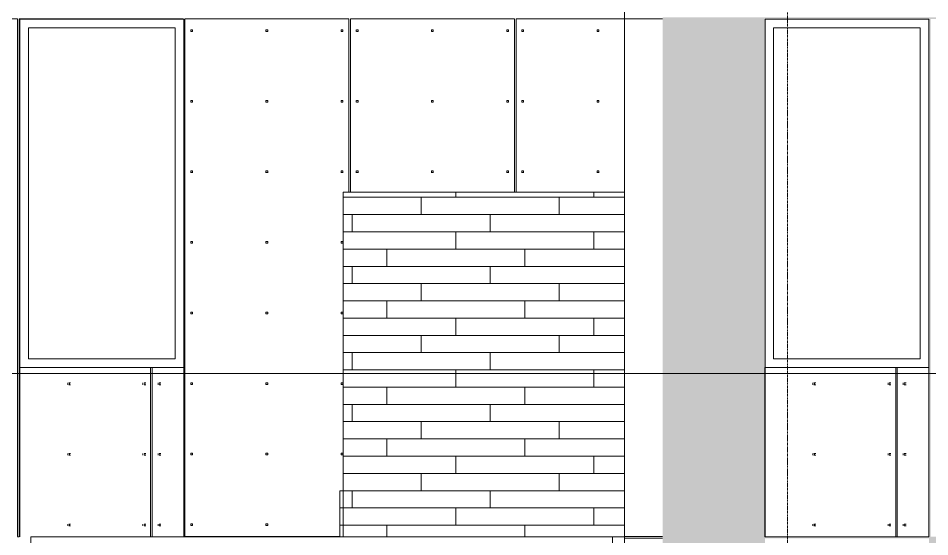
# Model space of a CAD drawing. Header units: inches. Extents: x -4169 to 1631, y -238 to 585.
# Drawn here: x 132.2 to 343.6, y 230.1 to 350.3 of the extents above; entities that cross this region are included whole.
import ezdxf

# ---------------------------------------------------------------- set-up
doc = ezdxf.new("R2010")
doc.units = ezdxf.units.IN
doc.header["$MEASUREMENT"] = 0
doc.linetypes.add('Grid Line 1_2_', pattern=[0.875, 0.5, -0.125, 0.125, -0.125])
for name, color, linetype, lineweight in [('0-5', 10, 'Continuous', 5), ('A-FLOR-LEVL-1', 51, 'Grid Line 1_2_', 9), ('A-GLAZ', 151, 'Continuous', 13), ('A-GLAZ-1', 151, 'Continuous', 9), ('A-GLAZ-CWMG', 51, 'Continuous', 9), ('A-WALL', 113, 'Continuous', 13), ('A-WALL-PATT-1', 111, 'Continuous', 9), ('S-GRID-1', 1, 'Grid Line 1_2_', 9)]:
    doc.layers.add(name, color=color, linetype=linetype, lineweight=lineweight)
pattern_1 = [(0, (1151.51, 112.3), (-38.4, 120.375), [0.392, -38.007]), (0, (1151.51, 112.7), (-38.4, 120.375), [0.392, -38.007]), (0, (1151.51, 128.66), (-38.4, 120.375), [0.392, -38.007]), (0, (1151.51, 129.05), (-38.4, 120.375), [0.392, -38.007]), (0, (1151.51, 145.02), (-38.4, 120.375), [0.392, -38.007]), (0, (1151.51, 145.41), (-38.4, 120.375), [0.392, -38.007]), (0, (1151.51, 161.38), (-38.4, 120.375), [0.392, -38.007]), (0, (1151.51, 161.77), (-38.4, 120.375), [0.392, -38.007]), (0, (1151.51, 177.73), (-38.4, 120.375), [0.392, -38.007]), (0, (1151.51, 178.12), (-38.4, 120.375), [0.392, -38.007]), (0, (1151.51, 194.09), (-38.4, 120.375), [0.392, -38.007]), (0, (1151.51, 194.48), (-38.4, 120.375), [0.392, -38.007]), (0, (1151.51, 210.45), (-38.4, 120.375), [0.392, -38.007]), (0, (1151.51, 210.84), (-38.4, 120.375), [0.392, -38.007]), (0, (1151.51, 226.8), (-38.4, 120.375), [0.392, -38.007]), (0, (1151.51, 227.2), (-38.4, 120.375), [0.392, -38.007]), (0, (1168.96, 112.3), (-38.4, 120.375), [0.392, -38.007]), (0, (1168.96, 112.7), (-38.4, 120.375), [0.392, -38.007]), (0, (1168.96, 128.66), (-38.4, 120.375), [0.392, -38.007]), (0, (1168.96, 129.05), (-38.4, 120.375), [0.392, -38.007]), (0, (1168.96, 145.02), (-38.4, 120.375), [0.392, -38.007]), (0, (1168.96, 145.41), (-38.4, 120.375), [0.392, -38.007]), (0, (1168.96, 161.38), (-38.4, 120.375), [0.392, -38.007]), (0, (1168.96, 161.77), (-38.4, 120.375), [0.392, -38.007]), (0, (1168.96, 177.73), (-38.4, 120.375), [0.392, -38.007]), (0, (1168.96, 178.12), (-38.4, 120.375), [0.392, -38.007]), (0, (1168.96, 194.09), (-38.4, 120.375), [0.392, -38.007]), (0, (1168.96, 194.48), (-38.4, 120.375), [0.392, -38.007]), (0, (1168.96, 210.45), (-38.4, 120.375), [0.392, -38.007]), (0, (1168.96, 210.84), (-38.4, 120.375), [0.392, -38.007]), (0, (1168.96, 226.8), (-38.4, 120.375), [0.392, -38.007]), (0, (1168.96, 227.2), (-38.4, 120.375), [0.392, -38.007]), (0, (1186.41, 112.3), (-38.4, 120.375), [0.392, -38.007]), (0, (1186.41, 112.7), (-38.4, 120.375), [0.392, -38.007]), (0, (1186.41, 128.66), (-38.4, 120.375), [0.392, -38.007]), (0, (1186.41, 129.05), (-38.4, 120.375), [0.392, -38.007]), (0, (1186.41, 145.02), (-38.4, 120.375), [0.392, -38.007]), (0, (1186.41, 145.41), (-38.4, 120.375), [0.392, -38.007]), (0, (1186.41, 161.38), (-38.4, 120.375), [0.392, -38.007]), (0, (1186.41, 161.77), (-38.4, 120.375), [0.392, -38.007]), (0, (1186.41, 177.73), (-38.4, 120.375), [0.392, -38.007]), (0, (1186.41, 178.12), (-38.4, 120.375), [0.392, -38.007]), (0, (1186.41, 194.09), (-38.4, 120.375), [0.392, -38.007]), (0, (1186.41, 194.48), (-38.4, 120.375), [0.392, -38.007]), (0, (1186.41, 210.45), (-38.4, 120.375), [0.392, -38.007]), (0, (1186.41, 210.84), (-38.4, 120.375), [0.392, -38.007]), (0, (1186.41, 226.8), (-38.4, 120.375), [0.392, -38.007]), (0, (1186.41, 227.2), (-38.4, 120.375), [0.392, -38.007]), (90, (1149.768, 109.75), (-38.4, 2e-15), [120, -0.375]), (90, (1150.143, 109.75), (-38.4, 2e-15), [120, -0.375]), (90, (1151.51, 112.304), (-38.4, 2e-15), [0.392, -119.982]), (90, (1151.51, 128.66), (-38.4, 2e-15), [0.392, -119.982]), (90, (1151.51, 145.018), (-38.4, 2e-15), [0.392, -119.982]), (90, (1151.51, 161.375), (-38.4, 2e-15), [0.392, -119.982]), (90, (1151.51, 177.732), (-38.4, 2e-15), [0.392, -119.982]), (90, (1151.51, 194.09), (-38.4, 2e-15), [0.392, -119.982]), (90, (1151.51, 210.447), (-38.4, 2e-15), [0.392, -119.982]), (90, (1151.51, 226.804), (-38.4, 2e-15), [0.392, -119.982]), (90, (1151.9, 112.304), (-38.4, 2e-15), [0.392, -119.982]), (90, (1151.9, 128.66), (-38.4, 2e-15), [0.392, -119.982]), (90, (1151.9, 145.018), (-38.4, 2e-15), [0.392, -119.982]), (90, (1151.9, 161.375), (-38.4, 2e-15), [0.392, -119.982]), (90, (1151.9, 177.732), (-38.4, 2e-15), [0.392, -119.982]), (90, (1151.9, 194.09), (-38.4, 2e-15), [0.392, -119.982]), (90, (1151.9, 210.447), (-38.4, 2e-15), [0.392, -119.982]), (90, (1151.9, 226.804), (-38.4, 2e-15), [0.392, -119.982]), (90, (1168.96, 112.304), (-38.4, 2e-15), [0.392, -119.982]), (90, (1168.96, 128.66), (-38.4, 2e-15), [0.392, -119.982]), (90, (1168.96, 145.018), (-38.4, 2e-15), [0.392, -119.982]), (90, (1168.96, 161.375), (-38.4, 2e-15), [0.392, -119.982]), (90, (1168.96, 177.732), (-38.4, 2e-15), [0.392, -119.982]), (90, (1168.96, 194.09), (-38.4, 2e-15), [0.392, -119.982]), (90, (1168.96, 210.447), (-38.4, 2e-15), [0.392, -119.982]), (90, (1168.96, 226.804), (-38.4, 2e-15), [0.392, -119.982]), (90, (1169.35, 112.304), (-38.4, 2e-15), [0.392, -119.982]), (90, (1169.35, 128.66), (-38.4, 2e-15), [0.392, -119.982]), (90, (1169.35, 145.018), (-38.4, 2e-15), [0.392, -119.982]), (90, (1169.35, 161.375), (-38.4, 2e-15), [0.392, -119.982]), (90, (1169.35, 177.732), (-38.4, 2e-15), [0.392, -119.982]), (90, (1169.35, 194.09), (-38.4, 2e-15), [0.392, -119.982]), (90, (1169.35, 210.447), (-38.4, 2e-15), [0.392, -119.982]), (90, (1169.35, 226.804), (-38.4, 2e-15), [0.392, -119.982]), (90, (1186.41, 112.304), (-38.4, 2e-15), [0.392, -119.982]), (90, (1186.41, 128.66), (-38.4, 2e-15), [0.392, -119.982]), (90, (1186.41, 145.018), (-38.4, 2e-15), [0.392, -119.982]), (90, (1186.41, 161.375), (-38.4, 2e-15), [0.392, -119.982]), (90, (1186.41, 177.732), (-38.4, 2e-15), [0.392, -119.982]), (90, (1186.41, 194.09), (-38.4, 2e-15), [0.392, -119.982]), (90, (1186.41, 210.447), (-38.4, 2e-15), [0.392, -119.982]), (90, (1186.41, 226.804), (-38.4, 2e-15), [0.392, -119.982]), (90, (1186.8, 112.304), (-38.4, 2e-15), [0.392, -119.982]), (90, (1186.8, 128.66), (-38.4, 2e-15), [0.392, -119.982]), (90, (1186.8, 145.018), (-38.4, 2e-15), [0.392, -119.982]), (90, (1186.8, 161.375), (-38.4, 2e-15), [0.392, -119.982]), (90, (1186.8, 177.732), (-38.4, 2e-15), [0.392, -119.982]), (90, (1186.8, 194.09), (-38.4, 2e-15), [0.392, -119.982]), (90, (1186.8, 210.447), (-38.4, 2e-15), [0.392, -119.982]), (90, (1186.8, 226.804), (-38.4, 2e-15), [0.392, -119.982]), (180, (1188.17, 109.38), (-38.4, 120.375), [38.025, -0.375]), (180, (1188.17, 109.75), (-38.4, 120.375), [38.025, -0.375])]

# ---------------------------------------------------------------- blocks, each defined once
blk = doc.blocks.new('CTR - 2nd Phase_rvt-2-BUILDING ELEVATION - SOUTH')
at = {"layer": 'A-FLOR-LEVL-1'}
blk.add_line((9609.49, 268), (12558.48, 268), dxfattribs=at)
blk = doc.blocks.new('CTR - 1st Phase - Common Walls_rvt-2-BUILDING ELEVATION - SOUTH')
at = {"layer": 'A-FLOR-LEVL-1'}
blk.add_line((9609.49, 268), (12558.48, 268), dxfattribs=at)
blk = doc.blocks.new('_THE_ WINDOW _ DOOR - Window - 3rd Floor-2113392-BUILDING ELEVATION - SOUTH')
at = {"layer": 'A-GLAZ-1'}
h = blk.add_hatch(dxfattribs=at)
h.set_pattern_fill('FP_48', color=256, style=0, pattern_type=2)
h.set_pattern_definition([(0, (10359.74, 287.55), (-38.4, 120.38), [0.392, -38.007]), (0, (10359.74, 287.95), (-38.4, 120.38), [0.392, -38.007]), (0, (10359.74, 303.91), (-38.4, 120.38), [0.392, -38.007]), (0, (10359.74, 304.3), (-38.4, 120.38), [0.392, -38.007]), (0, (10359.74, 320.27), (-38.4, 120.38), [0.392, -38.007]), (0, (10359.74, 320.66), (-38.4, 120.38), [0.392, -38.007]), (0, (10359.74, 336.62), (-38.4, 120.38), [0.392, -38.007]), (0, (10359.74, 337.02), (-38.4, 120.38), [0.392, -38.007]), (0, (10359.74, 352.98), (-38.4, 120.38), [0.392, -38.007]), (0, (10359.74, 353.38), (-38.4, 120.38), [0.392, -38.007]), (0, (10359.74, 369.34), (-38.4, 120.38), [0.392, -38.007]), (0, (10359.74, 369.73), (-38.4, 120.375), [0.392, -38.007]), (0, (10359.74, 385.7), (-38.4, 120.375), [0.392, -38.007]), (0, (10359.74, 386.09), (-38.4, 120.375), [0.392, -38.007]), (0, (10359.74, 402.05), (-38.4, 120.375), [0.392, -38.007]), (0, (10359.74, 402.45), (-38.4, 120.375), [0.392, -38.007]), (0, (10377.19, 287.55), (-38.4, 120.38), [0.392, -38.007]), (0, (10377.19, 287.95), (-38.4, 120.38), [0.392, -38.007]), (0, (10377.19, 303.91), (-38.4, 120.38), [0.392, -38.007]), (0, (10377.19, 304.3), (-38.4, 120.38), [0.392, -38.007]), (0, (10377.19, 320.27), (-38.4, 120.38), [0.392, -38.007]), (0, (10377.19, 320.66), (-38.4, 120.38), [0.392, -38.007]), (0, (10377.19, 336.62), (-38.4, 120.38), [0.392, -38.007]), (0, (10377.19, 337.02), (-38.4, 120.38), [0.392, -38.007]), (0, (10377.19, 352.98), (-38.4, 120.38), [0.392, -38.007]), (0, (10377.19, 353.38), (-38.4, 120.38), [0.392, -38.007]), (0, (10377.19, 369.34), (-38.4, 120.375), [0.392, -38.007]), (0, (10377.19, 369.73), (-38.4, 120.375), [0.392, -38.007]), (0, (10377.19, 385.7), (-38.4, 120.375), [0.392, -38.007]), (0, (10377.19, 386.09), (-38.4, 120.375), [0.392, -38.007]), (0, (10377.19, 402.05), (-38.4, 120.375), [0.392, -38.007]), (0, (10377.19, 402.45), (-38.4, 120.375), [0.392, -38.007]), (0, (10394.64, 287.55), (-38.4, 120.38), [0.392, -38.007]), (0, (10394.64, 287.95), (-38.4, 120.38), [0.392, -38.007]), (0, (10394.64, 303.91), (-38.4, 120.38), [0.392, -38.007]), (0, (10394.64, 304.3), (-38.4, 120.38), [0.392, -38.007]), (0, (10394.64, 320.27), (-38.4, 120.38), [0.392, -38.007]), (0, (10394.64, 320.66), (-38.4, 120.38), [0.392, -38.007]), (0, (10394.64, 336.62), (-38.4, 120.38), [0.392, -38.007]), (0, (10394.64, 337.02), (-38.4, 120.38), [0.392, -38.007]), (0, (10394.64, 352.98), (-38.4, 120.38), [0.392, -38.007]), (0, (10394.64, 353.38), (-38.4, 120.38), [0.392, -38.007]), (0, (10394.64, 369.34), (-38.4, 120.375), [0.392, -38.007]), (0, (10394.64, 369.73), (-38.4, 120.375), [0.392, -38.007]), (0, (10394.64, 385.7), (-38.4, 120.375), [0.392, -38.007]), (0, (10394.64, 386.09), (-38.4, 120.375), [0.392, -38.007]), (0, (10394.64, 402.05), (-38.4, 120.375), [0.392, -38.007]), (0, (10394.64, 402.45), (-38.4, 120.375), [0.392, -38.007]), (90, (10358.002, 285), (-38.4, 2e-15), [120, -0.375]), (90, (10358.377, 285), (-38.4, 2e-15), [120, -0.375]), (90, (10359.743, 287.554), (-38.4, 2e-15), [0.392, -119.982]), (90, (10359.743, 303.91), (-38.4, 2e-15), [0.392, -119.982]), (90, (10359.743, 320.268), (-38.4, 2e-15), [0.392, -119.982]), (90, (10359.743, 336.625), (-38.4, 2e-15), [0.392, -119.982]), (90, (10359.743, 352.982), (-38.4, 2e-15), [0.392, -119.982]), (90, (10359.743, 369.34), (-38.4, 2e-15), [0.392, -119.982]), (90, (10359.743, 385.697), (-38.4, 2e-15), [0.392, -119.982]), (90, (10359.743, 402.054), (-38.4, 2e-15), [0.392, -119.982]), (90, (10360.136, 287.554), (-38.4, 2e-15), [0.392, -119.982]), (90, (10360.136, 303.91), (-38.4, 2e-15), [0.392, -119.982]), (90, (10360.136, 320.268), (-38.4, 2e-15), [0.392, -119.982]), (90, (10360.136, 336.625), (-38.4, 2e-15), [0.392, -119.982]), (90, (10360.136, 352.982), (-38.4, 2e-15), [0.392, -119.982]), (90, (10360.136, 369.34), (-38.4, 2e-15), [0.392, -119.982]), (90, (10360.136, 385.697), (-38.4, 2e-15), [0.392, -119.982]), (90, (10360.136, 402.054), (-38.4, 2e-15), [0.392, -119.982]), (90, (10377.193, 287.554), (-38.4, 2e-15), [0.392, -119.982]), (90, (10377.193, 303.91), (-38.4, 2e-15), [0.392, -119.982]), (90, (10377.193, 320.268), (-38.4, 2e-15), [0.392, -119.982]), (90, (10377.193, 336.625), (-38.4, 2e-15), [0.392, -119.982]), (90, (10377.193, 352.982), (-38.4, 2e-15), [0.392, -119.982]), (90, (10377.193, 369.34), (-38.4, 2e-15), [0.392, -119.982]), (90, (10377.193, 385.697), (-38.4, 2e-15), [0.392, -119.982]), (90, (10377.193, 402.054), (-38.4, 2e-15), [0.392, -119.982]), (90, (10377.586, 287.554), (-38.4, 2e-15), [0.392, -119.982]), (90, (10377.586, 303.91), (-38.4, 2e-15), [0.392, -119.982]), (90, (10377.586, 320.268), (-38.4, 2e-15), [0.392, -119.982]), (90, (10377.586, 336.625), (-38.4, 2e-15), [0.392, -119.982]), (90, (10377.586, 352.982), (-38.4, 2e-15), [0.392, -119.982]), (90, (10377.586, 369.34), (-38.4, 2e-15), [0.392, -119.982]), (90, (10377.586, 385.697), (-38.4, 2e-15), [0.392, -119.982]), (90, (10377.586, 402.054), (-38.4, 2e-15), [0.392, -119.982]), (90, (10394.643, 287.554), (-38.4, 2e-15), [0.392, -119.982]), (90, (10394.643, 303.91), (-38.4, 2e-15), [0.392, -119.982]), (90, (10394.643, 320.268), (-38.4, 2e-15), [0.392, -119.982]), (90, (10394.643, 336.625), (-38.4, 2e-15), [0.392, -119.982]), (90, (10394.643, 352.982), (-38.4, 2e-15), [0.392, -119.982]), (90, (10394.643, 369.34), (-38.4, 2e-15), [0.392, -119.982]), (90, (10394.643, 385.697), (-38.4, 2e-15), [0.392, -119.982]), (90, (10394.643, 402.054), (-38.4, 2e-15), [0.392, -119.982]), (90, (10395.036, 287.554), (-38.4, 2e-15), [0.392, -119.982]), (90, (10395.036, 303.91), (-38.4, 2e-15), [0.392, -119.982]), (90, (10395.036, 320.268), (-38.4, 2e-15), [0.392, -119.982]), (90, (10395.036, 336.625), (-38.4, 2e-15), [0.392, -119.982]), (90, (10395.036, 352.982), (-38.4, 2e-15), [0.392, -119.982]), (90, (10395.036, 369.34), (-38.4, 2e-15), [0.392, -119.982]), (90, (10395.036, 385.697), (-38.4, 2e-15), [0.392, -119.982]), (90, (10395.036, 402.054), (-38.4, 2e-15), [0.392, -119.982]), (180, (10396.4, 284.62), (-38.4, 120.38), [38.025, -0.375]), (180, (10396.4, 285), (-38.4, 120.38), [38.025, -0.375])])
h.paths.add_polyline_path([(10358, 230.12), (10358, 269.37), (10319.98, 269.37), (10319.98, 230.12), (10356, 230.12)], flags=0)
at = {"layer": 'A-GLAZ'}
for p, q in [((10358, 350.12), (10319.98, 350.12)), ((10319.98, 350.12), (10319.98, 269.37)), ((10358, 269.37), (10358, 350.12)), ((10321.98, 271.37), (10321.98, 348.12)), ((10321.98, 348.12), (10356, 348.12)), ((10356, 348.12), (10356, 271.37)), ((10356, 271.37), (10321.98, 271.37)), ((10319.98, 269.37), (10358, 269.37)), ((10319.98, 269.37), (10319.98, 230.12)), ((10358, 230.12), (10358, 269.37)), ((10319.98, 230.12), (10358, 230.12))]:
    blk.add_line(p, q, dxfattribs=at)
blk = doc.blocks.new('_THE_ WINDOW _ DOOR - Window - 3rd Floor-V17-BUILDING ELEVATION - SOUTH')
at = {"layer": 'A-GLAZ-1'}
h = blk.add_hatch(dxfattribs=at)
h.set_pattern_fill('FP_52', color=256, style=0, pattern_type=2)
h.set_pattern_definition([(0, (11146.94, 287.55), (-38.4, 120.38), [0.392, -38.007]), (0, (11146.94, 287.95), (-38.4, 120.38), [0.392, -38.007]), (0, (11146.94, 303.91), (-38.4, 120.38), [0.392, -38.007]), (0, (11146.94, 304.3), (-38.4, 120.38), [0.392, -38.007]), (0, (11146.94, 320.27), (-38.4, 120.38), [0.392, -38.007]), (0, (11146.94, 320.66), (-38.4, 120.38), [0.392, -38.007]), (0, (11146.94, 336.62), (-38.4, 120.38), [0.392, -38.007]), (0, (11146.94, 337.02), (-38.4, 120.38), [0.392, -38.007]), (0, (11146.94, 352.98), (-38.4, 120.38), [0.392, -38.007]), (0, (11146.94, 353.38), (-38.4, 120.38), [0.392, -38.007]), (0, (11146.94, 369.34), (-38.4, 120.38), [0.392, -38.007]), (0, (11146.94, 369.73), (-38.4, 120.375), [0.392, -38.007]), (0, (11146.94, 385.7), (-38.4, 120.375), [0.392, -38.007]), (0, (11146.94, 386.09), (-38.4, 120.375), [0.392, -38.007]), (0, (11146.94, 402.05), (-38.4, 120.375), [0.392, -38.007]), (0, (11146.94, 402.45), (-38.4, 120.375), [0.392, -38.007]), (0, (11164.39, 287.55), (-38.4, 120.38), [0.392, -38.007]), (0, (11164.39, 287.95), (-38.4, 120.38), [0.392, -38.007]), (0, (11164.39, 303.91), (-38.4, 120.38), [0.392, -38.007]), (0, (11164.39, 304.3), (-38.4, 120.38), [0.392, -38.007]), (0, (11164.39, 320.27), (-38.4, 120.38), [0.392, -38.007]), (0, (11164.39, 320.66), (-38.4, 120.38), [0.392, -38.007]), (0, (11164.39, 336.62), (-38.4, 120.38), [0.392, -38.007]), (0, (11164.39, 337.02), (-38.4, 120.38), [0.392, -38.007]), (0, (11164.39, 352.98), (-38.4, 120.38), [0.392, -38.007]), (0, (11164.39, 353.38), (-38.4, 120.38), [0.392, -38.007]), (0, (11164.39, 369.34), (-38.4, 120.375), [0.392, -38.007]), (0, (11164.39, 369.73), (-38.4, 120.375), [0.392, -38.007]), (0, (11164.39, 385.7), (-38.4, 120.375), [0.392, -38.007]), (0, (11164.39, 386.09), (-38.4, 120.375), [0.392, -38.007]), (0, (11164.39, 402.05), (-38.4, 120.375), [0.392, -38.007]), (0, (11164.39, 402.45), (-38.4, 120.375), [0.392, -38.007]), (0, (11181.84, 287.55), (-38.4, 120.38), [0.392, -38.007]), (0, (11181.84, 287.95), (-38.4, 120.38), [0.392, -38.007]), (0, (11181.84, 303.91), (-38.4, 120.38), [0.392, -38.007]), (0, (11181.84, 304.3), (-38.4, 120.38), [0.392, -38.007]), (0, (11181.84, 320.27), (-38.4, 120.38), [0.392, -38.007]), (0, (11181.84, 320.66), (-38.4, 120.38), [0.392, -38.007]), (0, (11181.84, 336.62), (-38.4, 120.38), [0.392, -38.007]), (0, (11181.84, 337.02), (-38.4, 120.38), [0.392, -38.007]), (0, (11181.84, 352.98), (-38.4, 120.38), [0.392, -38.007]), (0, (11181.84, 353.38), (-38.4, 120.38), [0.392, -38.007]), (0, (11181.84, 369.34), (-38.4, 120.375), [0.392, -38.007]), (0, (11181.84, 369.73), (-38.4, 120.375), [0.392, -38.007]), (0, (11181.84, 385.7), (-38.4, 120.375), [0.392, -38.007]), (0, (11181.84, 386.09), (-38.4, 120.375), [0.392, -38.007]), (0, (11181.84, 402.05), (-38.4, 120.375), [0.392, -38.007]), (0, (11181.84, 402.45), (-38.4, 120.375), [0.392, -38.007]), (90, (11145.202, 285), (-38.4, 2e-15), [120, -0.375]), (90, (11145.577, 285), (-38.4, 2e-15), [120, -0.375]), (90, (11146.943, 287.554), (-38.4, 2e-15), [0.392, -119.982]), (90, (11146.943, 303.91), (-38.4, 2e-15), [0.392, -119.982]), (90, (11146.943, 320.268), (-38.4, 2e-15), [0.392, -119.982]), (90, (11146.943, 336.625), (-38.4, 2e-15), [0.392, -119.982]), (90, (11146.943, 352.982), (-38.4, 2e-15), [0.392, -119.982]), (90, (11146.943, 369.34), (-38.4, 2e-15), [0.392, -119.982]), (90, (11146.943, 385.697), (-38.4, 2e-15), [0.392, -119.982]), (90, (11146.943, 402.054), (-38.4, 2e-15), [0.392, -119.982]), (90, (11147.336, 287.554), (-38.4, 2e-15), [0.392, -119.982]), (90, (11147.336, 303.91), (-38.4, 2e-15), [0.392, -119.982]), (90, (11147.336, 320.268), (-38.4, 2e-15), [0.392, -119.982]), (90, (11147.336, 336.625), (-38.4, 2e-15), [0.392, -119.982]), (90, (11147.336, 352.982), (-38.4, 2e-15), [0.392, -119.982]), (90, (11147.336, 369.34), (-38.4, 2e-15), [0.392, -119.982]), (90, (11147.336, 385.697), (-38.4, 2e-15), [0.392, -119.982]), (90, (11147.336, 402.054), (-38.4, 2e-15), [0.392, -119.982]), (90, (11164.393, 287.554), (-38.4, 2e-15), [0.392, -119.982]), (90, (11164.393, 303.91), (-38.4, 2e-15), [0.392, -119.982]), (90, (11164.393, 320.268), (-38.4, 2e-15), [0.392, -119.982]), (90, (11164.393, 336.625), (-38.4, 2e-15), [0.392, -119.982]), (90, (11164.393, 352.982), (-38.4, 2e-15), [0.392, -119.982]), (90, (11164.393, 369.34), (-38.4, 2e-15), [0.392, -119.982]), (90, (11164.393, 385.697), (-38.4, 2e-15), [0.392, -119.982]), (90, (11164.393, 402.054), (-38.4, 2e-15), [0.392, -119.982]), (90, (11164.786, 287.554), (-38.4, 2e-15), [0.392, -119.982]), (90, (11164.786, 303.91), (-38.4, 2e-15), [0.392, -119.982]), (90, (11164.786, 320.268), (-38.4, 2e-15), [0.392, -119.982]), (90, (11164.786, 336.625), (-38.4, 2e-15), [0.392, -119.982]), (90, (11164.786, 352.982), (-38.4, 2e-15), [0.392, -119.982]), (90, (11164.786, 369.34), (-38.4, 2e-15), [0.392, -119.982]), (90, (11164.786, 385.697), (-38.4, 2e-15), [0.392, -119.982]), (90, (11164.786, 402.054), (-38.4, 2e-15), [0.392, -119.982]), (90, (11181.843, 287.554), (-38.4, 2e-15), [0.392, -119.982]), (90, (11181.843, 303.91), (-38.4, 2e-15), [0.392, -119.982]), (90, (11181.843, 320.268), (-38.4, 2e-15), [0.392, -119.982]), (90, (11181.843, 336.625), (-38.4, 2e-15), [0.392, -119.982]), (90, (11181.843, 352.982), (-38.4, 2e-15), [0.392, -119.982]), (90, (11181.843, 369.34), (-38.4, 2e-15), [0.392, -119.982]), (90, (11181.843, 385.697), (-38.4, 2e-15), [0.392, -119.982]), (90, (11181.843, 402.054), (-38.4, 2e-15), [0.392, -119.982]), (90, (11182.236, 287.554), (-38.4, 2e-15), [0.392, -119.982]), (90, (11182.236, 303.91), (-38.4, 2e-15), [0.392, -119.982]), (90, (11182.236, 320.268), (-38.4, 2e-15), [0.392, -119.982]), (90, (11182.236, 336.625), (-38.4, 2e-15), [0.392, -119.982]), (90, (11182.236, 352.982), (-38.4, 2e-15), [0.392, -119.982]), (90, (11182.236, 369.34), (-38.4, 2e-15), [0.392, -119.982]), (90, (11182.236, 385.697), (-38.4, 2e-15), [0.392, -119.982]), (90, (11182.236, 402.054), (-38.4, 2e-15), [0.392, -119.982]), (180, (11183.6, 284.62), (-38.4, 120.38), [38.025, -0.375]), (180, (11183.6, 285), (-38.4, 120.38), [38.025, -0.375])])
h.paths.add_polyline_path([(11109.74, 230.12), (11145.2, 230.12), (11145.2, 269.37), (11107.18, 269.37), (11107.18, 230.12), (11109.18, 230.12)], flags=0)
at = {"layer": 'A-GLAZ'}
for p, q in [((11145.2, 350.12), (11107.18, 350.12)), ((11107.18, 350.12), (11107.18, 269.37)), ((11145.2, 269.37), (11145.2, 350.12)), ((11109.18, 271.37), (11109.18, 348.12)), ((11109.18, 348.12), (11143.2, 348.12)), ((11143.2, 348.12), (11143.2, 271.37)), ((11143.2, 271.37), (11109.18, 271.37)), ((11107.18, 269.37), (11145.2, 269.37)), ((11107.18, 269.37), (11107.18, 230.12)), ((11145.2, 230.12), (11145.2, 269.37))]:
    blk.add_line(p, q, dxfattribs=at)
blk = doc.blocks.new('Rectangular Mullion - Profile_Polycarbonate_Upper and left-1872806-BUILDING ELEVATION - SOUTH')
at = {"layer": 'A-GLAZ-CWMG'}
for p, q in [((11109.74, 227.37), (11109.74, 230.12)), ((11109.74, 230.12), (11181.39, 230.12)), ((11244.64, 230.12), (11244.64, 227.37)), ((11244.64, 227.37), (11109.74, 227.37))]:
    blk.add_line(p, q, dxfattribs=at)
blk = doc.blocks.new('Rectangular Mullion - Profile_Polycarbonate_right-1819447-BUILDING ELEVATION - SOUTH')
at = {"layer": 'A-GLAZ-CWMG'}
blk.add_line((11244.64, 178), (11244.64, 230.12), dxfattribs=at)

msp = doc.modelspace()

# ---------------------------------------------------------------- hatches: boundary and pattern name
at = {"layer": 'A-WALL-PATT-1'}
h = msp.add_hatch(dxfattribs=at)
h.set_pattern_fill('FP_34', color=256, style=0, pattern_type=2)
h.set_pattern_definition([(0, (287.32, 112.3), (-38.4, 120.375), [0.392, -38.007]), (0, (287.32, 112.7), (-38.4, 120.375), [0.392, -38.007]), (0, (287.32, 128.66), (-38.4, 120.375), [0.392, -38.007]), (0, (287.32, 129.05), (-38.4, 120.375), [0.392, -38.007]), (0, (287.32, 145.02), (-38.4, 120.375), [0.392, -38.007]), (0, (287.32, 145.41), (-38.4, 120.375), [0.392, -38.007]), (0, (287.32, 161.38), (-38.4, 120.375), [0.392, -38.007]), (0, (287.32, 161.77), (-38.4, 120.375), [0.392, -38.007]), (0, (287.32, 177.73), (-38.4, 120.375), [0.392, -38.007]), (0, (287.32, 178.12), (-38.4, 120.375), [0.392, -38.007]), (0, (287.32, 194.09), (-38.4, 120.375), [0.392, -38.007]), (0, (287.32, 194.48), (-38.4, 120.375), [0.392, -38.007]), (0, (287.32, 210.45), (-38.4, 120.375), [0.392, -38.007]), (0, (287.32, 210.84), (-38.4, 120.375), [0.392, -38.007]), (0, (287.32, 226.8), (-38.4, 120.375), [0.392, -38.007]), (0, (287.32, 227.2), (-38.4, 120.375), [0.392, -38.007]), (0, (304.77, 112.3), (-38.4, 120.375), [0.392, -38.007]), (0, (304.77, 112.7), (-38.4, 120.375), [0.392, -38.007]), (0, (304.77, 128.66), (-38.4, 120.375), [0.392, -38.007]), (0, (304.77, 129.05), (-38.4, 120.375), [0.392, -38.007]), (0, (304.77, 145.02), (-38.4, 120.375), [0.392, -38.007]), (0, (304.77, 145.41), (-38.4, 120.375), [0.392, -38.007]), (0, (304.77, 161.38), (-38.4, 120.375), [0.392, -38.007]), (0, (304.77, 161.77), (-38.4, 120.375), [0.392, -38.007]), (0, (304.77, 177.73), (-38.4, 120.375), [0.392, -38.007]), (0, (304.77, 178.12), (-38.4, 120.375), [0.392, -38.007]), (0, (304.77, 194.09), (-38.4, 120.375), [0.392, -38.007]), (0, (304.77, 194.48), (-38.4, 120.375), [0.392, -38.007]), (0, (304.77, 210.45), (-38.4, 120.375), [0.392, -38.007]), (0, (304.77, 210.84), (-38.4, 120.375), [0.392, -38.007]), (0, (304.77, 226.8), (-38.4, 120.375), [0.392, -38.007]), (0, (304.77, 227.2), (-38.4, 120.375), [0.392, -38.007]), (0, (322.22, 112.3), (-38.4, 120.375), [0.392, -38.007]), (0, (322.22, 112.7), (-38.4, 120.375), [0.392, -38.007]), (0, (322.22, 128.66), (-38.4, 120.375), [0.392, -38.007]), (0, (322.22, 129.05), (-38.4, 120.375), [0.392, -38.007]), (0, (322.22, 145.02), (-38.4, 120.375), [0.392, -38.007]), (0, (322.22, 145.41), (-38.4, 120.375), [0.392, -38.007]), (0, (322.22, 161.38), (-38.4, 120.375), [0.392, -38.007]), (0, (322.22, 161.77), (-38.4, 120.375), [0.392, -38.007]), (0, (322.22, 177.73), (-38.4, 120.375), [0.392, -38.007]), (0, (322.22, 178.12), (-38.4, 120.375), [0.392, -38.007]), (0, (322.22, 194.09), (-38.4, 120.375), [0.392, -38.007]), (0, (322.22, 194.48), (-38.4, 120.375), [0.392, -38.007]), (0, (322.22, 210.45), (-38.4, 120.375), [0.392, -38.007]), (0, (322.22, 210.84), (-38.4, 120.375), [0.392, -38.007]), (0, (322.22, 226.8), (-38.4, 120.375), [0.392, -38.007]), (0, (322.22, 227.2), (-38.4, 120.375), [0.392, -38.007]), (90, (285.58, 109.75), (-38.4, 2e-15), [120, -0.375]), (90, (285.955, 109.75), (-38.4, 2e-15), [120, -0.375]), (90, (287.32, 112.304), (-38.4, 2e-15), [0.392, -119.982]), (90, (287.32, 128.66), (-38.4, 2e-15), [0.392, -119.982]), (90, (287.32, 145.018), (-38.4, 2e-15), [0.392, -119.982]), (90, (287.32, 161.375), (-38.4, 2e-15), [0.392, -119.982]), (90, (287.32, 177.732), (-38.4, 2e-15), [0.392, -119.982]), (90, (287.32, 194.09), (-38.4, 2e-15), [0.392, -119.982]), (90, (287.32, 210.447), (-38.4, 2e-15), [0.392, -119.982]), (90, (287.32, 226.804), (-38.4, 2e-15), [0.392, -119.982]), (90, (287.714, 112.304), (-38.4, 2e-15), [0.392, -119.982]), (90, (287.714, 128.66), (-38.4, 2e-15), [0.392, -119.982]), (90, (287.714, 145.018), (-38.4, 2e-15), [0.392, -119.982]), (90, (287.714, 161.375), (-38.4, 2e-15), [0.392, -119.982]), (90, (287.714, 177.732), (-38.4, 2e-15), [0.392, -119.982]), (90, (287.714, 194.09), (-38.4, 2e-15), [0.392, -119.982]), (90, (287.714, 210.447), (-38.4, 2e-15), [0.392, -119.982]), (90, (287.714, 226.804), (-38.4, 2e-15), [0.392, -119.982]), (90, (304.77, 112.304), (-38.4, 2e-15), [0.392, -119.982]), (90, (304.77, 128.66), (-38.4, 2e-15), [0.392, -119.982]), (90, (304.77, 145.018), (-38.4, 2e-15), [0.392, -119.982]), (90, (304.77, 161.375), (-38.4, 2e-15), [0.392, -119.982]), (90, (304.77, 177.732), (-38.4, 2e-15), [0.392, -119.982]), (90, (304.77, 194.09), (-38.4, 2e-15), [0.392, -119.982]), (90, (304.77, 210.447), (-38.4, 2e-15), [0.392, -119.982]), (90, (304.77, 226.804), (-38.4, 2e-15), [0.392, -119.982]), (90, (305.164, 112.304), (-38.4, 2e-15), [0.392, -119.982]), (90, (305.164, 128.66), (-38.4, 2e-15), [0.392, -119.982]), (90, (305.164, 145.018), (-38.4, 2e-15), [0.392, -119.982]), (90, (305.164, 161.375), (-38.4, 2e-15), [0.392, -119.982]), (90, (305.164, 177.732), (-38.4, 2e-15), [0.392, -119.982]), (90, (305.164, 194.09), (-38.4, 2e-15), [0.392, -119.982]), (90, (305.164, 210.447), (-38.4, 2e-15), [0.392, -119.982]), (90, (305.164, 226.804), (-38.4, 2e-15), [0.392, -119.982]), (90, (322.22, 112.304), (-38.4, 2e-15), [0.392, -119.982]), (90, (322.22, 128.66), (-38.4, 2e-15), [0.392, -119.982]), (90, (322.22, 145.018), (-38.4, 2e-15), [0.392, -119.982]), (90, (322.22, 161.375), (-38.4, 2e-15), [0.392, -119.982]), (90, (322.22, 177.732), (-38.4, 2e-15), [0.392, -119.982]), (90, (322.22, 194.09), (-38.4, 2e-15), [0.392, -119.982]), (90, (322.22, 210.447), (-38.4, 2e-15), [0.392, -119.982]), (90, (322.22, 226.804), (-38.4, 2e-15), [0.392, -119.982]), (90, (322.614, 112.304), (-38.4, 2e-15), [0.392, -119.982]), (90, (322.614, 128.66), (-38.4, 2e-15), [0.392, -119.982]), (90, (322.614, 145.018), (-38.4, 2e-15), [0.392, -119.982]), (90, (322.614, 161.375), (-38.4, 2e-15), [0.392, -119.982]), (90, (322.614, 177.732), (-38.4, 2e-15), [0.392, -119.982]), (90, (322.614, 194.09), (-38.4, 2e-15), [0.392, -119.982]), (90, (322.614, 210.447), (-38.4, 2e-15), [0.392, -119.982]), (90, (322.614, 226.804), (-38.4, 2e-15), [0.392, -119.982]), (180, (323.98, 109.38), (-38.4, 120.375), [38.025, -0.375]), (180, (323.98, 109.75), (-38.4, 120.375), [38.025, -0.375])])
h.paths.add_polyline_path([(56.9552, 112), (93.9552, 112), (93.9552, 229.75), (113.1552, 229.75), (113.1552, 230.125), (-123.2448, 230.125), (-123.2448, 229.75), (-122.7448, 229.75), (-122.7448, 178), (-57.2448, 178), (-57.2448, 112), (36.1677, 112)], flags=0)
h.paths.add_polyline_path([(-123.2448, 112), (-123.0573, 112), (-123.0573, 149), (-123.2448, 149), (-123.2448, 137.5203)], flags=0)
h.paths.add_polyline_path([(206.7552, 230.125), (206.7552, 240.75), (207.5052, 240.75), (207.5052, 310), (272.7552, 310), (272.7552, 350.5), (113.1552, 350.5), (113.1552, 350.125), (131.9802, 350.125), (131.9802, 230.125), (132.5427, 230.125), (132.5427, 350.125), (170.5677, 350.125), (170.5677, 230.125), (195.485, 230.125)], flags=0)
h = msp.add_hatch(dxfattribs=at)
h.set_pattern_fill('FP_32', color=256, style=0, pattern_type=2)
h.set_pattern_definition(pattern_1)
h.paths.add_polyline_path([(272.7552, 109.75), (281.6302, 109.75), (281.5958, 350.5), (272.7552, 350.5), (272.7552, 116.9576)], flags=0)
h = msp.add_hatch(dxfattribs=at)
h.set_pattern_fill('FP_32', color=256, style=0, pattern_type=2)
h.set_pattern_definition(pattern_1)
h.paths.add_polyline_path([(305.3427, 109.75), (305.3427, 229.75), (343.3677, 229.75), (343.3677, 109.75), (420.5427, 109.75), (420.5427, 229.75), (458.5677, 229.75), (458.5677, 109.75), (458.9427, 109.75), (458.9427, 229.75), (496.9677, 229.75), (496.9677, 109.75), (535.7427, 109.75), (535.7427, 229.75), (573.7677, 229.75), (573.7677, 109.75), (612.5427, 109.75), (612.5427, 229.75), (650.5677, 229.75), (650.5677, 109.75), (650.9427, 109.75), (650.9427, 229.75), (688.9677, 229.75), (688.9677, 109.75), (727.7427, 109.75), (727.7427, 229.75), (765.7677, 229.75), (765.7677, 109.75), (766.1427, 109.75), (766.1427, 229.75), (804.1677, 229.75), (804.1677, 109.75), (842.9427, 109.75), (842.9427, 229.75), (880.9677, 229.75), (880.9677, 109.75), (919.7427, 109.75), (919.7427, 229.75), (957.7677, 229.75), (957.7677, 109.75), (1034.9427, 109.75), (1034.9427, 229.75), (1072.9677, 229.75), (1072.9677, 109.75), (1073.3427, 109.75), (1073.3427, 229.75), (1111.3677, 229.75), (1111.3677, 109.75), (1135.0802, 109.75), (1135.0802, 230.125), (1034.7552, 230.125), (1034.7552, 350.125), (1135.0802, 350.125), (1135.0802, 350.5), (281.6302, 350.5), (281.6302, 109.75)], flags=0)
h.paths.add_polyline_path([(996.3552, 230.125), (996.3552, 350.125), (1034.3802, 350.125), (1034.3802, 230.125)], flags=0)
h.paths.add_polyline_path([(921.7427, 230.125), (919.7427, 230.125), (919.7427, 350.125), (957.7677, 350.125), (957.7677, 230.125)], flags=0)
h.paths.add_polyline_path([(880.9677, 230.125), (842.9427, 230.125), (842.9427, 350.125), (880.9677, 350.125), (880.9677, 265.75)], flags=0)
h.paths.add_polyline_path([(765.7677, 230.125), (727.7427, 230.125), (727.7427, 350.125), (765.7677, 350.125), (765.7677, 269.375)], flags=0)
h.paths.add_polyline_path([(688.9677, 230.125), (650.9427, 230.125), (650.9427, 350.125), (688.9677, 350.125), (688.9677, 269.375)], flags=0)
h.paths.add_polyline_path([(626.0388, 230.125), (612.5427, 230.125), (612.5427, 350.125), (650.5677, 350.125), (650.5677, 230.125), (648.5677, 230.125)], flags=0)
h.paths.add_polyline_path([(573.7677, 230.125), (535.7427, 230.125), (535.7427, 350.125), (573.7677, 350.125), (573.7677, 265.75)], flags=0)
h.paths.add_polyline_path([(381.7677, 230.125), (343.7427, 230.125), (343.7427, 350.125), (381.7677, 350.125), (381.7677, 231.9027)], flags=0)
h.paths.add_polyline_path([(341.3677, 230.125), (305.3427, 230.125), (305.3427, 350.125), (343.3677, 350.125), (343.3677, 230.125)], flags=0)
h.paths.add_polyline_path([(458.9427, 230.125), (458.9427, 350.125), (496.9677, 350.125), (496.9677, 230.125), (494.9677, 230.125)], flags=0)
h = msp.add_hatch(dxfattribs=at)
h.set_pattern_fill('FP_67', color=256, style=0, pattern_type=2)
h.set_pattern_definition([(0, (209.63, 268.8), (0, 4), []), (90, (209.63, 268.8), (-8, 8), [4, -28]), (90, (225.63, 272.8), (-8, 8), [4, -28])])
h.paths.add_polyline_path([(207.5052, 230.125), (272.7552, 230.125), (272.7552, 310), (207.5052, 310), (207.5052, 274.6564)], flags=0)
h = msp.add_hatch(dxfattribs=at)
h.set_pattern_fill('FP_56', color=256, style=0, pattern_type=2)
h.set_pattern_definition([(0, (208.88, 268.8), (0, 4), []), (90, (208.88, 268.8), (-8, 8), [4, -28]), (90, (224.88, 272.8), (-8, 8), [4, -28])])
h.paths.add_polyline_path([(207.5052, 230.125), (207.5052, 240.75), (206.7552, 240.75), (206.7552, 230.125)], flags=0)

# ---------------------------------------------------------------- linework, layer by layer
at = {"layer": 'A-FLOR-LEVL-1'}
msp.add_line((-1364.3938, 268), (1583.0971, 268), dxfattribs=at)
at = {"layer": 'A-WALL'}
for p, q in [((272.7552, 109.75), (272.7552, 420.4154)), ((272.7552, 310), (207.5052, 310)), ((207.5052, 310), (207.5052, 230.125)), ((132.5427, 230.125), (132.5427, 269.375)), ((170.5677, 269.375), (170.5677, 230.125)), ((305.3427, 230.125), (305.3427, 269.375)), ((343.3677, 269.375), (343.3677, 230.125)), ((207.5052, 240.75), (206.7552, 240.75)), ((206.7552, 240.75), (206.7552, 230.125)), ((131.9802, 230.125), (132.3552, 230.125)), ((206.7552, 230.125), (272.7552, 230.125)), ((343.3677, 230.125), (305.3427, 230.125))]:
    msp.add_line(p, q, dxfattribs=at)
at = {"layer": 'S-GRID-1'}
msp.add_line((310.5552, -159.8356), (310.5552, 470.5), dxfattribs=at)

# ---------------------------------------------------------------- block references
at = {"layer": '0-5'}
for name in ['CTR - 2nd Phase_rvt-2-BUILDING ELEVATION - SOUTH', 'CTR - 1st Phase - Common Walls_rvt-2-BUILDING ELEVATION - SOUTH']:
    msp.add_blockref(name, (-10974.6342, 0), dxfattribs=at)
at = {"layer": 'A-GLAZ'}
for name, p in [('_THE_ WINDOW _ DOOR - Window - 3rd Floor-V17-BUILDING ELEVATION - SOUTH', (-10974.6342, 0)), ('_THE_ WINDOW _ DOOR - Window - 3rd Floor-2113392-BUILDING ELEVATION - SOUTH', (-10014.6342, 0))]:
    msp.add_blockref(name, p, dxfattribs=at)
at = {"layer": 'A-GLAZ-CWMG'}
for name in ['Rectangular Mullion - Profile_Polycarbonate_Upper and left-1872806-BUILDING ELEVATION - SOUTH', 'Rectangular Mullion - Profile_Polycarbonate_right-1819447-BUILDING ELEVATION - SOUTH']:
    msp.add_blockref(name, (-10974.6342, 0), dxfattribs=at)

doc.saveas('drawing.dxf')
